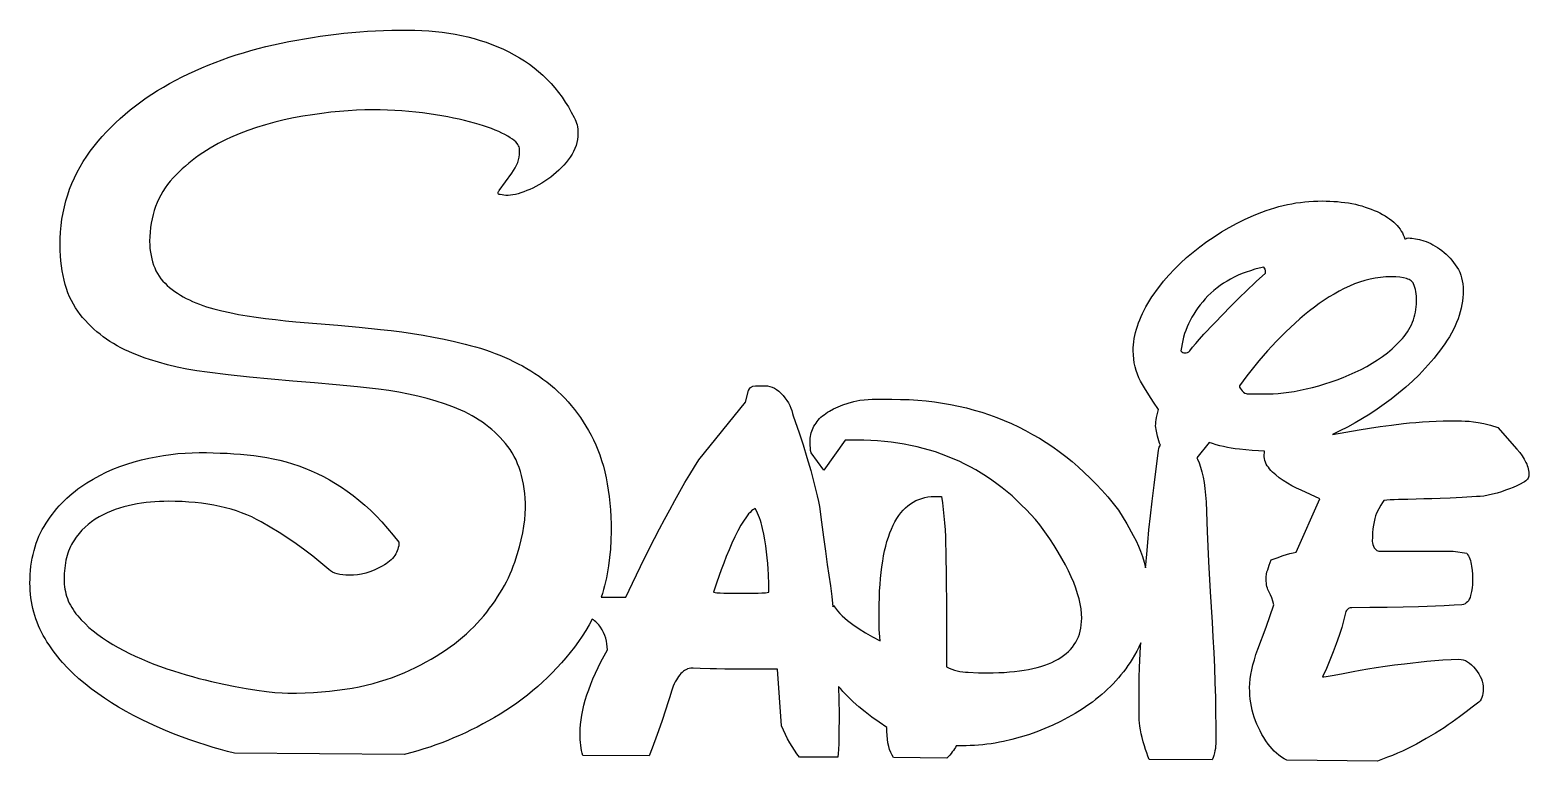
# Model space of a CAD drawing. Extents: x 41 to 174, y 20 to 84.
import ezdxf

# ---------------------------------------------------------------- set-up
doc = ezdxf.new("R2010")
doc.units = 0
doc.layers.add('CAMADA_1', color=18, linetype='CONTINUOUS')

msp = doc.modelspace()

# ---------------------------------------------------------------- linework, layer by layer
at = {"layer": 'CAMADA_1'}
for points in [[(59.44, 20.29), (58.82, 20.44), (58.2, 20.61), (57.57, 20.79), (56.94, 20.99), (56.21, 21.22), (55.48, 21.47), (54.76, 21.73), (54.04, 22.01), (53.32, 22.3), (52.61, 22.61), (51.9, 22.93), (51.2, 23.27), (50.51, 23.62), (49.84, 23.99), (49.18, 24.36), (48.55, 24.75), (47.93, 25.15), (47.34, 25.56), (46.76, 25.98), (46.2, 26.42), (45.66, 26.87), (45.15, 27.33), (44.67, 27.81), (44.21, 28.31), (44, 28.56), (43.78, 28.82), (43.58, 29.08), (43.38, 29.34), (43.19, 29.61), (43.01, 29.88), (42.83, 30.15), (42.66, 30.43), (42.5, 30.71), (42.35, 31), (42.21, 31.29), (42.08, 31.58), (41.96, 31.88), (41.85, 32.18), (41.75, 32.48), (41.66, 32.78), (41.58, 33.09), (41.51, 33.4), (41.45, 33.72), (41.41, 34.04), (41.37, 34.36), (41.34, 34.69), (41.33, 35.02), (41.32, 35.35), (41.33, 35.73), (41.35, 36.11), (41.37, 36.48), (41.41, 36.85), (41.46, 37.2), (41.52, 37.55), (41.6, 37.89), (41.68, 38.23), (41.77, 38.56), (41.88, 38.88), (42, 39.19), (42.12, 39.5), (42.26, 39.8), (42.41, 40.09), (42.57, 40.38), (42.75, 40.66), (42.93, 40.93), (43.11, 41.19), (43.31, 41.45), (43.51, 41.7), (43.71, 41.95), (43.92, 42.19), (44.14, 42.42), (44.36, 42.65), (44.59, 42.87), (44.83, 43.08), (45.07, 43.29), (45.32, 43.49), (45.57, 43.69), (45.83, 43.88), (46.1, 44.06), (46.37, 44.24), (46.93, 44.57), (47.5, 44.88), (48.08, 45.17), (48.68, 45.43), (49.29, 45.67), (49.91, 45.89), (50.55, 46.09), (51.2, 46.26), (51.86, 46.41), (52.51, 46.55), (53.16, 46.66), (53.8, 46.75), (54.44, 46.82), (55.08, 46.87), (55.71, 46.9), (56.33, 46.91), (56.96, 46.91), (57.57, 46.89), (58.19, 46.87), (58.79, 46.85), (59.39, 46.81), (59.99, 46.76), (60.58, 46.71), (61.17, 46.65), (61.75, 46.58), (62.32, 46.48), (62.89, 46.37), (63.46, 46.24), (64.03, 46.09), (64.59, 45.92), (65.14, 45.74), (65.69, 45.53), (66.24, 45.3), (66.79, 45.06), (67.33, 44.79), (67.86, 44.49), (68.39, 44.18), (68.92, 43.85), (69.45, 43.49), (69.97, 43.11), (70.48, 42.71), (71, 42.27), (71.51, 41.8), (72.01, 41.3), (72.52, 40.77), (73.02, 40.2), (73.52, 39.6), (74.02, 38.97), (74.01, 38.81), (74, 38.66), (73.97, 38.5), (73.93, 38.36), (73.88, 38.21), (73.81, 38.07), (73.74, 37.93), (73.65, 37.8), (73.56, 37.67), (73.45, 37.54), (73.33, 37.42), (73.2, 37.3), (73.05, 37.18), (72.9, 37.07), (72.73, 36.96), (72.55, 36.86), (72.19, 36.67), (71.82, 36.5), (71.45, 36.36), (71.09, 36.24), (70.72, 36.15), (70.35, 36.09), (69.99, 36.05), (69.62, 36.04), (69.33, 36.05), (69.05, 36.07), (68.8, 36.11), (68.56, 36.17), (68.35, 36.24), (68.15, 36.33), (67.97, 36.44), (67.81, 36.56), (67.11, 37.15), (66.4, 37.73), (65.67, 38.28), (64.93, 38.82), (64.17, 39.34), (63.4, 39.84), (62.61, 40.32), (61.81, 40.78), (61.4, 41), (60.98, 41.21), (60.54, 41.4), (60.08, 41.58), (59.62, 41.74), (59.14, 41.89), (58.64, 42.02), (58.14, 42.14), (57.61, 42.25), (57.08, 42.34), (56.53, 42.42), (55.97, 42.48), (55.39, 42.53), (54.8, 42.57), (54.19, 42.59), (53.57, 42.6), (53.18, 42.59), (52.79, 42.58), (52.4, 42.55), (52.01, 42.52), (51.62, 42.48), (51.22, 42.43), (50.82, 42.37), (50.42, 42.29), (50.03, 42.21), (49.64, 42.11), (49.26, 42), (48.88, 41.87), (48.51, 41.73), (48.15, 41.57), (47.8, 41.4), (47.45, 41.22), (47.11, 41.01), (46.79, 40.79), (46.49, 40.55), (46.2, 40.3), (45.93, 40.03), (45.67, 39.74), (45.43, 39.43), (45.21, 39.1), (45.1, 38.93), (45, 38.76), (44.91, 38.58), (44.83, 38.39), (44.75, 38.19), (44.68, 38), (44.62, 37.79), (44.56, 37.58), (44.51, 37.37), (44.46, 37.14), (44.4, 36.68), (44.36, 36.2), (44.34, 35.69), (44.35, 35.47), (44.36, 35.25), (44.39, 35.03), (44.42, 34.81), (44.46, 34.6), (44.51, 34.39), (44.57, 34.18), (44.64, 33.98), (44.72, 33.78), (44.81, 33.58), (44.91, 33.39), (45.02, 33.2), (45.14, 33.01), (45.27, 32.82), (45.4, 32.64), (45.55, 32.46), (45.86, 32.11), (46.2, 31.77), (46.55, 31.43), (46.93, 31.11), (47.33, 30.8), (47.75, 30.49), (48.19, 30.2), (48.66, 29.91), (49.14, 29.64), (49.63, 29.37), (50.14, 29.12), (50.66, 28.87), (51.2, 28.63), (51.75, 28.4), (52.31, 28.18), (52.88, 27.97), (53.46, 27.77), (54.04, 27.58), (54.61, 27.4), (55.18, 27.23), (55.74, 27.07), (56.3, 26.91), (56.86, 26.77), (57.41, 26.64), (58.49, 26.39), (59.52, 26.18), (60.49, 26.01), (61.42, 25.86), (62.28, 25.75), (63.02, 25.67), (63.66, 25.62), (64.19, 25.6), (64.95, 25.61), (65.7, 25.63), (66.44, 25.66), (67.16, 25.71), (67.86, 25.78), (68.55, 25.86), (69.22, 25.95), (69.87, 26.05), (70.5, 26.17), (71.12, 26.31), (71.73, 26.46), (72.31, 26.62), (72.88, 26.8), (73.44, 26.99), (73.97, 27.19), (74.49, 27.41), (75, 27.64), (75.49, 27.88), (75.97, 28.12), (76.44, 28.37), (76.89, 28.62), (77.33, 28.88), (77.75, 29.15), (78.16, 29.42), (78.56, 29.7), (78.94, 29.98), (79.31, 30.27), (79.67, 30.57), (80.01, 30.87), (80.34, 31.18), (80.66, 31.49), (80.96, 31.81), (81.26, 32.14), (81.54, 32.46), (81.8, 32.79), (82.06, 33.12), (82.31, 33.45), (82.54, 33.78), (82.77, 34.12), (82.98, 34.45), (83.18, 34.79), (83.37, 35.13), (83.55, 35.47), (83.72, 35.82), (83.88, 36.16), (84.03, 36.51), (84.16, 36.85), (84.29, 37.2), (84.51, 37.89), (84.7, 38.56), (84.86, 39.19), (85, 39.8), (85.1, 40.39), (85.18, 40.95), (85.22, 41.48), (85.24, 41.99), (85.23, 42.44), (85.21, 42.87), (85.17, 43.3), (85.12, 43.71), (85.06, 44.11), (84.99, 44.5), (84.9, 44.87), (84.79, 45.24), (84.68, 45.59), (84.54, 45.93), (84.4, 46.26), (84.24, 46.58), (84.07, 46.88), (83.88, 47.18), (83.68, 47.46), (83.47, 47.73), (83.24, 47.99), (83.01, 48.24), (82.76, 48.49), (82.51, 48.72), (82.25, 48.95), (81.98, 49.18), (81.7, 49.39), (81.42, 49.6), (81.12, 49.79), (80.82, 49.98), (80.5, 50.17), (80.18, 50.34), (79.85, 50.51), (79.51, 50.67), (79.16, 50.82), (78.81, 50.96), (78.07, 51.23), (77.31, 51.48), (76.53, 51.71), (75.71, 51.91), (74.88, 52.1), (74.01, 52.26), (73.12, 52.4), (72.21, 52.52), (70.34, 52.73), (68.46, 52.92), (66.55, 53.09), (64.62, 53.25), (62.69, 53.41), (60.78, 53.6), (58.89, 53.8), (57.02, 54.03), (56.11, 54.16), (55.22, 54.31), (54.36, 54.49), (53.52, 54.69), (52.71, 54.91), (51.92, 55.15), (51.54, 55.28), (51.16, 55.42), (50.79, 55.56), (50.42, 55.71), (50.07, 55.86), (49.72, 56.03), (49.38, 56.2), (49.05, 56.38), (48.73, 56.57), (48.41, 56.76), (48.11, 56.96), (47.82, 57.18), (47.53, 57.4), (47.25, 57.62), (46.98, 57.86), (46.72, 58.1), (46.47, 58.36), (46.23, 58.62), (45.99, 58.88), (45.77, 59.16), (45.55, 59.45), (45.35, 59.75), (45.17, 60.06), (44.99, 60.38), (44.83, 60.72), (44.69, 61.07), (44.56, 61.44), (44.44, 61.81), (44.34, 62.2), (44.25, 62.6), (44.17, 63.02), (44.11, 63.45), (44.06, 63.89), (44.03, 64.34), (44, 64.81), (44, 65.29), (44.01, 65.87), (44.04, 66.45), (44.09, 67.02), (44.16, 67.59), (44.26, 68.14), (44.37, 68.68), (44.51, 69.21), (44.67, 69.74), (44.84, 70.26), (45.04, 70.76), (45.26, 71.26), (45.5, 71.75), (45.76, 72.23), (46.05, 72.7), (46.35, 73.16), (46.67, 73.61), (47.01, 74.05), (47.37, 74.49), (47.73, 74.91), (48.11, 75.33), (48.51, 75.73), (48.91, 76.13), (49.33, 76.52), (49.77, 76.9), (50.21, 77.27), (50.67, 77.63), (51.14, 77.98), (51.63, 78.33), (52.13, 78.66), (52.64, 78.98), (53.17, 79.3), (53.7, 79.61), (54.25, 79.9), (54.81, 80.19), (55.38, 80.47), (55.95, 80.74), (56.54, 80.99), (57.13, 81.24), (57.74, 81.48), (58.35, 81.71), (58.97, 81.93), (59.6, 82.14), (60.24, 82.34), (60.89, 82.53), (61.55, 82.71), (62.22, 82.88), (62.9, 83.04), (63.58, 83.19), (64.27, 83.33), (64.96, 83.46), (65.66, 83.58), (66.35, 83.7), (67.05, 83.8), (67.75, 83.9), (68.45, 83.98), (69.15, 84.06), (69.85, 84.13), (70.55, 84.19), (71.25, 84.24), (71.96, 84.28), (72.67, 84.31), (73.38, 84.33), (74.09, 84.35), (74.8, 84.35), (75.43, 84.34), (76.05, 84.32), (76.66, 84.28), (77.27, 84.23), (77.86, 84.16), (78.44, 84.08), (79.02, 83.98), (79.58, 83.87), (80.14, 83.74), (80.69, 83.59), (81.22, 83.43), (81.75, 83.26), (82.27, 83.07), (82.78, 82.87), (83.28, 82.65), (83.77, 82.41), (84.25, 82.16), (84.71, 81.89), (85.15, 81.61), (85.59, 81.32), (86, 81.01), (86.4, 80.68), (86.79, 80.34), (87.15, 79.98), (87.51, 79.61), (87.85, 79.23), (88.17, 78.82), (88.48, 78.41), (88.77, 77.97), (89.04, 77.53), (89.3, 77.06), (89.55, 76.59), (89.63, 76.43), (89.7, 76.27), (89.76, 76.11), (89.81, 75.94), (89.85, 75.76), (89.87, 75.58), (89.89, 75.4), (89.89, 75.21), (89.88, 74.93), (89.85, 74.65), (89.8, 74.38), (89.72, 74.12), (89.62, 73.86), (89.51, 73.6), (89.37, 73.34), (89.2, 73.09), (89.03, 72.85), (88.84, 72.61), (88.64, 72.38), (88.43, 72.16), (88.21, 71.94), (87.97, 71.73), (87.73, 71.52), (87.48, 71.32), (87.22, 71.14), (86.96, 70.96), (86.7, 70.79), (86.43, 70.63), (86.17, 70.49), (85.9, 70.35), (85.63, 70.23), (85.36, 70.12), (85.1, 70.02), (84.84, 69.93), (84.6, 69.85), (84.36, 69.79), (84.13, 69.75), (83.92, 69.71), (83.71, 69.69), (83.51, 69.69), (82.99, 69.77), (82.92, 69.78), (82.86, 69.81), (82.83, 69.87), (82.82, 69.94), (82.83, 69.99), (82.84, 70.03), (82.87, 70.07), (82.91, 70.12), (84.03, 71.67), (84.19, 71.91), (84.33, 72.14), (84.45, 72.38), (84.55, 72.62), (84.62, 72.86), (84.67, 73.09), (84.71, 73.33), (84.72, 73.57), (84.71, 73.73), (84.7, 73.87), (84.67, 73.99), (84.63, 74.09), (84.57, 74.2), (84.49, 74.31), (84.38, 74.43), (84.24, 74.55), (84.08, 74.68), (83.89, 74.81), (83.67, 74.94), (83.42, 75.08), (83.15, 75.22), (82.87, 75.35), (82.56, 75.49), (82.23, 75.62), (81.88, 75.74), (81.51, 75.87), (81.12, 75.99), (80.71, 76.11), (80.28, 76.23), (79.82, 76.34), (79.35, 76.45), (78.86, 76.55), (78.35, 76.66), (77.82, 76.75), (76.69, 76.93), (76.11, 77.01), (75.51, 77.08), (74.9, 77.14), (74.28, 77.19), (73.65, 77.23), (73.01, 77.26), (72.35, 77.27), (71.69, 77.28), (70.99, 77.27), (70.27, 77.24), (69.53, 77.2), (68.77, 77.14), (67.99, 77.06), (67.19, 76.96), (66.36, 76.85), (65.52, 76.72), (64.68, 76.56), (63.84, 76.39), (63.02, 76.19), (62.21, 75.96), (61.41, 75.71), (60.63, 75.44), (59.86, 75.14), (59.1, 74.82), (58.72, 74.65), (58.36, 74.47), (58, 74.29), (57.64, 74.09), (57.3, 73.89), (56.96, 73.69), (56.63, 73.48), (56.31, 73.25), (56, 73.03), (55.69, 72.79), (55.39, 72.55), (55.1, 72.3), (54.81, 72.05), (54.54, 71.78), (54.27, 71.52), (54.01, 71.24), (53.75, 70.95), (53.52, 70.66), (53.3, 70.36), (53.1, 70.05), (52.91, 69.73), (52.74, 69.4), (52.59, 69.06), (52.45, 68.71), (52.33, 68.36), (52.23, 68), (52.14, 67.62), (52.06, 67.24), (52.01, 66.85), (51.97, 66.45), (51.94, 66.05), (51.93, 65.63), (51.94, 65.3), (51.96, 64.98), (52, 64.67), (52.05, 64.37), (52.11, 64.08), (52.18, 63.8), (52.27, 63.53), (52.38, 63.27), (52.49, 63.02), (52.63, 62.78), (52.77, 62.54), (52.93, 62.32), (53.1, 62.11), (53.29, 61.91), (53.49, 61.72), (53.7, 61.53), (53.93, 61.36), (54.16, 61.19), (54.4, 61.03), (54.65, 60.87), (54.91, 60.72), (55.18, 60.57), (55.46, 60.44), (55.74, 60.3), (56.03, 60.18), (56.34, 60.06), (56.64, 59.94), (56.96, 59.83), (57.29, 59.73), (57.62, 59.64), (57.97, 59.55), (58.32, 59.46), (59.04, 59.31), (59.8, 59.16), (60.58, 59.03), (61.38, 58.9), (62.21, 58.79), (63.07, 58.69), (63.96, 58.59), (64.88, 58.51), (66.74, 58.36), (68.61, 58.19), (70.49, 58.01), (72.38, 57.82), (73.33, 57.72), (74.27, 57.6), (75.22, 57.46), (76.16, 57.31), (77.09, 57.14), (78.03, 56.95), (78.96, 56.75), (79.89, 56.53), (80.35, 56.41), (80.8, 56.29), (81.25, 56.15), (81.69, 56.01), (82.12, 55.86), (82.55, 55.7), (82.97, 55.54), (83.38, 55.36), (83.79, 55.18), (84.19, 54.99), (84.58, 54.79), (84.97, 54.59), (85.35, 54.37), (85.72, 54.15), (86.08, 53.92), (86.44, 53.68), (86.79, 53.43), (87.14, 53.18), (87.47, 52.91), (87.8, 52.63), (88.12, 52.34), (88.43, 52.04), (88.73, 51.73), (89.02, 51.41), (89.3, 51.08), (89.58, 50.73), (89.85, 50.38), (90.11, 50.02), (90.36, 49.65), (90.6, 49.26), (90.83, 48.87), (91.06, 48.46), (91.27, 48.05), (91.47, 47.61), (91.66, 47.16), (91.83, 46.7), (91.99, 46.22), (92.14, 45.72), (92.27, 45.21), (92.39, 44.69), (92.49, 44.15), (92.58, 43.59), (92.65, 43.02), (92.72, 42.43), (92.76, 41.83), (92.8, 41.21), (92.82, 40.57), (92.83, 39.92), (92.81, 39.14), (92.77, 38.37), (92.7, 37.61), (92.61, 36.88), (92.49, 36.16), (92.41, 35.81), (92.33, 35.46), (92.25, 35.12), (92.16, 34.78), (92.06, 34.44), (91.95, 34.11), (94.14, 34.11), (94.72, 35.35), (95.43, 36.83), (96.24, 38.46), (97.11, 40.15), (97.56, 41), (98.02, 41.84), (98.47, 42.67), (98.92, 43.47), (99.37, 44.25), (99.8, 44.97), (100.21, 45.65), (100.61, 46.28), (104.75, 51.37), (105.01, 52.4), (105.09, 52.55), (105.19, 52.67), (105.24, 52.71), (105.29, 52.75), (105.34, 52.77), (105.39, 52.79), (105.64, 52.82), (105.95, 52.83), (106.47, 52.83), (106.69, 52.82), (106.9, 52.78), (107.1, 52.71), (107.3, 52.62), (107.5, 52.49), (107.69, 52.35), (107.88, 52.17), (108.07, 51.97), (108.24, 51.75), (108.4, 51.53), (108.54, 51.31), (108.66, 51.08), (108.77, 50.86), (108.85, 50.63), (108.92, 50.39), (108.97, 50.16), (109.49, 48.65), (109.84, 47.61), (110.18, 46.49), (110.52, 45.33), (110.83, 44.16), (111.1, 43.07), (111.21, 42.58), (111.3, 42.13), (111.48, 40.75), (111.65, 39.43), (111.82, 38.18), (111.99, 37), (112.13, 36.04), (112.26, 35.1), (112.38, 34.17), (112.48, 33.26), (112.54, 33.36), (112.71, 33.12), (112.9, 32.89), (113.1, 32.67), (113.31, 32.46), (113.53, 32.25), (113.77, 32.05), (114.01, 31.86), (114.26, 31.67), (114.8, 31.31), (115.38, 30.95), (116.01, 30.6), (116.68, 30.25), (116.64, 30.59), (116.61, 30.92), (116.6, 31.24), (116.59, 31.54), (116.59, 32.84), (116.6, 33.46), (116.61, 34.07), (116.63, 34.66), (116.67, 35.22), (116.71, 35.77), (116.76, 36.3), (116.83, 36.8), (116.9, 37.29), (116.98, 37.76), (117.07, 38.21), (117.17, 38.63), (117.28, 39.04), (117.4, 39.43), (117.53, 39.8), (117.67, 40.14), (117.82, 40.47), (117.98, 40.78), (118.15, 41.07), (118.32, 41.34), (118.51, 41.59), (118.71, 41.81), (118.92, 42.02), (119.13, 42.21), (119.36, 42.38), (119.59, 42.53), (119.84, 42.66), (120.09, 42.77), (120.36, 42.86), (120.63, 42.93), (120.91, 42.98), (121.21, 43.01), (121.51, 43.02), (122.11, 43.02), (122.19, 42.45), (122.27, 41.87), (122.33, 41.29), (122.38, 40.69), (122.43, 40.08), (122.46, 39.46), (122.48, 38.83), (122.5, 38.19), (122.53, 35.68), (122.54, 33.36), (122.54, 27.92), (122.78, 27.82), (123.02, 27.73), (123.26, 27.65), (123.5, 27.59), (123.75, 27.53), (123.99, 27.49), (124.24, 27.46), (124.48, 27.45), (125.4, 27.41), (126.17, 27.4), (126.68, 27.41), (127.18, 27.42), (127.66, 27.44), (128.13, 27.48), (128.58, 27.52), (129.01, 27.57), (129.43, 27.63), (129.83, 27.7), (130.21, 27.78), (130.58, 27.87), (130.93, 27.97), (131.27, 28.08), (131.59, 28.2), (131.89, 28.33), (132.17, 28.46), (132.44, 28.61), (132.7, 28.77), (132.93, 28.93), (133.15, 29.11), (133.36, 29.29), (133.55, 29.48), (133.72, 29.69), (133.87, 29.9), (134.01, 30.12), (134.13, 30.35), (134.24, 30.59), (134.33, 30.84), (134.4, 31.1), (134.46, 31.37), (134.5, 31.65), (134.53, 31.94), (134.54, 32.23), (134.52, 32.64), (134.48, 33.06), (134.4, 33.5), (134.3, 33.95), (134.17, 34.41), (134.01, 34.89), (133.83, 35.39), (133.61, 35.9), (133.36, 36.43), (133.09, 36.96), (132.78, 37.52), (132.45, 38.09), (132.09, 38.67), (131.7, 39.27), (131.27, 39.89), (130.83, 40.52), (130.43, 40.98), (130.03, 41.42), (129.63, 41.86), (129.21, 42.27), (128.79, 42.68), (128.36, 43.07), (127.93, 43.44), (127.48, 43.8), (127.03, 44.14), (126.57, 44.47), (126.11, 44.79), (125.63, 45.09), (125.15, 45.38), (124.66, 45.65), (124.17, 45.9), (123.67, 46.14), (123.15, 46.37), (122.64, 46.58), (122.11, 46.78), (121.58, 46.97), (121.04, 47.13), (120.49, 47.29), (119.94, 47.43), (119.37, 47.55), (118.8, 47.66), (118.23, 47.76), (117.64, 47.84), (117.05, 47.9), (116.45, 47.96), (115.84, 47.99), (115.23, 48.01), (114.61, 48.02), (113.57, 48.02), (111.67, 45.35), (110.55, 46.9), (110.51, 47.09), (110.49, 47.31), (110.47, 47.56), (110.47, 47.85), (110.47, 48.02), (110.48, 48.19), (110.5, 48.35), (110.53, 48.51), (110.57, 48.67), (110.62, 48.82), (110.68, 48.97), (110.74, 49.12), (110.81, 49.26), (110.9, 49.4), (110.99, 49.53), (111.08, 49.66), (111.19, 49.79), (111.31, 49.92), (111.43, 50.04), (111.57, 50.16), (111.71, 50.27), (111.86, 50.38), (112.02, 50.49), (112.18, 50.59), (112.55, 50.79), (112.94, 50.97), (113.37, 51.14), (113.83, 51.29), (114.33, 51.43), (114.87, 51.56), (115.25, 51.6), (115.62, 51.62), (115.98, 51.64), (116.33, 51.64), (117.71, 51.64), (118.48, 51.63), (119.25, 51.61), (120, 51.56), (120.74, 51.49), (121.48, 51.4), (122.2, 51.3), (122.92, 51.17), (123.63, 51.03), (124.33, 50.87), (125.01, 50.68), (125.69, 50.48), (126.36, 50.26), (127.02, 50.02), (127.67, 49.76), (128.32, 49.48), (128.95, 49.19), (129.57, 48.87), (130.19, 48.53), (130.79, 48.18), (131.39, 47.8), (131.97, 47.41), (132.55, 47), (133.12, 46.56), (133.68, 46.11), (134.23, 45.64), (134.77, 45.15), (135.3, 44.64), (135.82, 44.11), (136.33, 43.57), (136.84, 43), (137.33, 42.41), (137.81, 41.81), (138.53, 40.6), (139.11, 39.57), (139.35, 39.09), (139.57, 38.63), (139.76, 38.17), (139.93, 37.71), (140.08, 37.22), (140.2, 36.71), (140.22, 36.98), (140.3, 37.92), (140.39, 38.96), (140.5, 40.08), (140.63, 41.3), (140.78, 42.62), (140.95, 44.03), (141.34, 47.12), (141.37, 47.26), (141.41, 47.38), (141.46, 47.48), (141.51, 47.57), (141.44, 47.76), (141.37, 47.96), (141.31, 48.17), (141.25, 48.38), (141.16, 48.82), (141.09, 49.28), (141.1, 49.45), (141.11, 49.63), (141.14, 49.82), (141.18, 50.01), (141.35, 50.74), (140.9, 51.39), (140.48, 52.02), (140.1, 52.64), (139.75, 53.25), (139.6, 53.55), (139.47, 53.87), (139.36, 54.19), (139.27, 54.52), (139.2, 54.86), (139.15, 55.2), (139.12, 55.56), (139.11, 55.92), (139.11, 56.19), (139.13, 56.46), (139.16, 56.74), (139.2, 57.01), (139.25, 57.29), (139.31, 57.56), (139.39, 57.84), (139.47, 58.12), (139.57, 58.4), (139.68, 58.68), (139.8, 58.97), (139.93, 59.25), (140.08, 59.54), (140.23, 59.83), (140.4, 60.12), (140.57, 60.41), (140.76, 60.7), (140.96, 60.98), (141.16, 61.27), (141.36, 61.55), (141.8, 62.1), (142.27, 62.64), (142.76, 63.17), (143.28, 63.68), (143.83, 64.19), (144.41, 64.68), (145.02, 65.15), (145.64, 65.61), (146.28, 66.04), (146.94, 66.46), (147.61, 66.85), (148.31, 67.23), (149.03, 67.58), (149.76, 67.91), (150.13, 68.07), (150.51, 68.22), (150.88, 68.35), (151.26, 68.48), (151.64, 68.6), (152.01, 68.7), (152.39, 68.8), (152.77, 68.88), (153.15, 68.96), (153.53, 69.03), (153.92, 69.08), (154.3, 69.13), (154.68, 69.16), (155.07, 69.19), (155.46, 69.2), (155.84, 69.21), (156.2, 69.2), (156.54, 69.19), (156.88, 69.17), (157.22, 69.15), (157.54, 69.11), (157.86, 69.07), (158.18, 69.03), (158.49, 68.97), (158.79, 68.91), (159.08, 68.84), (159.37, 68.76), (159.65, 68.67), (159.93, 68.58), (160.2, 68.48), (160.46, 68.37), (160.72, 68.26), (160.97, 68.14), (161.2, 68.01), (161.42, 67.88), (161.63, 67.75), (161.83, 67.61), (162.01, 67.47), (162.19, 67.33), (162.35, 67.18), (162.49, 67.03), (162.63, 66.87), (162.75, 66.71), (162.86, 66.54), (162.96, 66.37), (163.04, 66.2), (163.12, 66.02), (163.18, 65.84), (163.25, 65.85), (163.31, 65.89), (163.34, 65.9), (163.38, 65.92), (163.52, 65.93), (163.66, 65.92), (163.8, 65.91), (164.12, 65.86), (164.47, 65.78), (164.86, 65.67), (165.06, 65.6), (165.27, 65.52), (165.47, 65.43), (165.67, 65.32), (165.87, 65.21), (166.06, 65.09), (166.26, 64.95), (166.46, 64.81), (166.65, 64.65), (166.83, 64.49), (167.01, 64.32), (167.18, 64.14), (167.34, 63.95), (167.5, 63.76), (167.65, 63.55), (167.79, 63.34), (167.92, 63.12), (168.04, 62.89), (168.13, 62.64), (168.21, 62.39), (168.27, 62.13), (168.32, 61.85), (168.34, 61.57), (168.35, 61.27), (168.35, 60.96), (168.32, 60.64), (168.29, 60.33), (168.24, 60.02), (168.17, 59.7), (168.09, 59.39), (168, 59.07), (167.89, 58.76), (167.77, 58.44), (167.63, 58.13), (167.48, 57.81), (167.31, 57.49), (167.13, 57.18), (166.93, 56.86), (166.72, 56.54), (166.5, 56.22), (166.26, 55.91), (166.02, 55.6), (165.77, 55.29), (165.52, 54.98), (164.99, 54.39), (164.44, 53.81), (163.86, 53.24), (163.26, 52.7), (162.63, 52.17), (161.97, 51.65), (161.34, 51.19), (160.71, 50.75), (160.07, 50.32), (159.42, 49.92), (158.77, 49.54), (158.1, 49.18), (157.43, 48.83), (156.76, 48.51), (159.13, 48.92), (160.04, 49.07), (160.99, 49.21), (162, 49.35), (163.05, 49.48), (163.6, 49.54), (164.16, 49.59), (164.74, 49.64), (165.34, 49.67), (165.95, 49.7), (166.58, 49.72), (167.22, 49.73), (167.89, 49.74), (168.2, 49.73), (168.53, 49.71), (168.89, 49.69), (169.27, 49.65), (169.47, 49.62), (169.69, 49.59), (170.19, 49.48), (170.77, 49.33), (171.42, 49.13), (173.1, 47.23), (173.36, 46.93), (173.58, 46.64), (173.76, 46.34), (173.91, 46.05), (173.98, 45.9), (174.03, 45.76), (174.08, 45.61), (174.12, 45.47), (174.15, 45.33), (174.17, 45.19), (174.18, 45.05), (174.18, 44.91), (174.18, 44.82), (174.15, 44.74), (174.11, 44.65), (174.05, 44.57), (173.98, 44.49), (173.89, 44.41), (173.79, 44.33), (173.67, 44.26), (173.4, 44.11), (173.1, 43.97), (172.79, 43.83), (172.46, 43.7), (172.1, 43.57), (171.74, 43.45), (171.35, 43.33), (170.95, 43.22), (170.55, 43.13), (170.18, 43.06), (169.84, 43.02), (169.52, 43.01), (168.25, 42.93), (167.2, 42.88), (166.31, 42.85), (165.56, 42.83), (164.87, 42.82), (164.18, 42.79), (163.44, 42.76), (162.62, 42.75), (162.22, 42.74), (161.87, 42.73), (161.57, 42.7), (161.33, 42.66), (161.26, 42.59), (161.19, 42.49), (161.04, 42.25), (160.87, 41.93), (160.68, 41.54), (160.59, 41.31), (160.51, 41.06), (160.45, 40.78), (160.39, 40.48), (160.35, 40.16), (160.32, 39.81), (160.3, 39.44), (160.29, 39.04), (160.3, 38.91), (160.34, 38.77), (160.39, 38.63), (160.47, 38.48), (160.51, 38.41), (160.57, 38.35), (160.63, 38.29), (160.7, 38.25), (160.78, 38.22), (160.87, 38.19), (160.97, 38.18), (161.07, 38.18), (167.45, 38.18), (168.66, 38), (168.74, 37.89), (168.82, 37.77), (168.88, 37.64), (168.94, 37.5), (168.99, 37.35), (169.03, 37.19), (169.07, 37.02), (169.09, 36.84), (169.13, 36.48), (169.16, 36.14), (169.17, 35.81), (169.18, 35.5), (169.17, 35.23), (169.14, 34.93), (169.08, 34.6), (169.01, 34.25), (168.96, 34.08), (168.89, 33.92), (168.82, 33.79), (168.73, 33.68), (168.62, 33.59), (168.51, 33.51), (168.37, 33.46), (168.23, 33.43), (167.54, 33.39), (166.67, 33.34), (164.39, 33.26), (163.04, 33.22), (161.6, 33.19), (160.08, 33.18), (158.48, 33.17), (158.4, 33.17), (158.32, 33.15), (158.25, 33.12), (158.18, 33.09), (158.12, 33.04), (158.06, 32.98), (158.01, 32.91), (157.96, 32.83), (157.78, 32.13), (157.58, 31.43), (157.35, 30.71), (157.1, 29.98), (156.83, 29.25), (156.54, 28.51), (156.23, 27.78), (155.89, 27.05), (156.01, 27.05), (156.19, 27.08), (156.75, 27.17), (157.55, 27.31), (158.61, 27.52), (159.23, 27.64), (159.91, 27.76), (160.64, 27.87), (161.43, 27.99), (162.27, 28.1), (163.16, 28.21), (165.12, 28.43), (165.83, 28.5), (166.55, 28.56), (167.27, 28.59), (167.97, 28.6), (168.16, 28.59), (168.35, 28.55), (168.54, 28.48), (168.73, 28.38), (168.91, 28.26), (169.09, 28.11), (169.26, 27.94), (169.44, 27.74), (169.6, 27.52), (169.74, 27.31), (169.86, 27.09), (169.96, 26.87), (170.03, 26.66), (170.09, 26.44), (170.12, 26.23), (170.13, 26.01), (170.12, 25.78), (170.1, 25.57), (170.06, 25.38), (170, 25.21), (169.93, 25.06), (169.84, 24.93), (169.73, 24.81), (169.61, 24.72), (169.15, 24.35), (168.62, 23.95), (168.03, 23.51), (167.37, 23.04), (167.02, 22.79), (166.65, 22.54), (166.28, 22.3), (165.89, 22.05), (165.08, 21.57), (164.22, 21.09), (163.8, 20.88), (163.38, 20.67), (162.96, 20.47), (162.52, 20.28), (162.09, 20.09), (161.64, 19.92), (161.19, 19.75), (160.74, 19.59), (152.72, 19.65), (152.47, 19.79), (152.24, 19.94), (152.02, 20.1), (151.81, 20.28), (151.61, 20.46), (151.41, 20.66), (151.23, 20.87), (151.06, 21.09), (150.86, 21.38), (150.68, 21.66), (150.51, 21.95), (150.35, 22.25), (150.2, 22.55), (150.06, 22.85), (149.94, 23.16), (149.83, 23.47), (149.74, 23.78), (149.65, 24.1), (149.58, 24.42), (149.53, 24.75), (149.48, 25.08), (149.45, 25.42), (149.43, 25.75), (149.42, 26.1), (149.43, 26.47), (149.47, 26.86), (149.53, 27.26), (149.61, 27.68), (149.71, 28.12), (149.84, 28.56), (149.98, 29.03), (150.16, 29.51), (150.88, 31.46), (151.58, 33.43), (151.49, 33.76), (151.39, 34.06), (151.27, 34.32), (151.15, 34.55), (151.09, 34.66), (151.04, 34.78), (150.99, 34.91), (150.95, 35.05), (150.93, 35.19), (150.91, 35.35), (150.89, 35.51), (150.89, 35.67), (150.9, 35.92), (150.92, 36.15), (150.96, 36.35), (151.02, 36.54), (151.16, 36.93), (151.32, 37.4), (151.85, 37.58), (152.4, 37.79), (152.68, 37.89), (152.97, 37.97), (153.27, 38.04), (153.56, 38.09), (155.63, 42.83), (154, 43.57), (153.57, 43.77), (153.17, 43.98), (152.77, 44.2), (152.4, 44.43), (152.05, 44.67), (151.73, 44.93), (151.45, 45.19), (151.31, 45.33), (151.19, 45.47), (151.08, 45.61), (150.98, 45.75), (150.9, 45.9), (150.84, 46.06), (150.78, 46.22), (150.75, 46.38), (150.72, 46.55), (150.72, 46.72), (150.73, 46.89), (150.75, 47.04), (150.21, 47.06), (149.66, 47.1), (149.09, 47.15), (148.51, 47.21), (148.15, 47.26), (147.79, 47.31), (147.45, 47.37), (147.11, 47.45), (146.78, 47.52), (146.46, 47.61), (146.14, 47.71), (145.84, 47.81), (144.75, 46.44), (144.8, 46.34), (144.94, 46), (145.07, 45.62), (145.19, 45.2), (145.29, 44.74), (145.38, 44.25), (145.46, 43.72), (145.52, 43.15), (145.57, 42.55), (145.67, 39.91), (145.79, 37.25), (145.93, 34.58), (146.09, 31.89), (146.17, 30.55), (146.24, 29.21), (146.3, 27.88), (146.35, 26.55), (146.39, 25.23), (146.41, 23.92), (146.43, 22.62), (146.43, 21.32), (146.43, 21.12), (146.41, 20.91), (146.39, 20.7), (146.35, 20.5), (146.31, 20.3), (146.25, 20.09), (146.18, 19.89), (146.1, 19.69), (140.53, 19.73), (140.41, 20.02), (140.3, 20.32), (140.19, 20.62), (140.09, 20.93), (139.99, 21.3), (139.9, 21.66), (139.82, 22.01), (139.75, 22.36), (139.69, 22.68), (139.65, 22.96), (139.63, 23.2), (139.62, 23.39), (139.62, 26.02), (139.63, 26.98), (139.66, 27.88), (139.75, 29.73), (139.77, 30.05), (139.61, 29.68), (139.43, 29.32), (139.23, 28.96), (139.02, 28.61), (138.83, 28.32), (138.64, 28.04), (138.44, 27.76), (138.23, 27.49), (138.02, 27.22), (137.79, 26.95), (137.56, 26.7), (137.33, 26.44), (137.08, 26.19), (136.83, 25.95), (136.58, 25.71), (136.31, 25.48), (136.04, 25.25), (135.76, 25.03), (135.48, 24.81), (135.18, 24.6), (134.58, 24.19), (133.96, 23.8), (133.32, 23.43), (132.66, 23.09), (131.98, 22.77), (131.28, 22.46), (130.57, 22.18), (129.83, 21.92), (129.09, 21.69), (128.35, 21.49), (127.61, 21.32), (127.24, 21.25), (126.87, 21.18), (126.5, 21.12), (126.13, 21.07), (125.76, 21.03), (125.39, 20.99), (125.03, 20.97), (124.66, 20.95), (124.29, 20.94), (123.92, 20.93), (123.41, 20.93), (123.34, 20.79), (123.26, 20.66), (123.17, 20.52), (123.07, 20.39), (122.97, 20.25), (122.85, 20.12), (122.59, 19.85), (117.86, 19.89), (117.73, 20.11), (117.61, 20.35), (117.51, 20.61), (117.43, 20.89), (117.36, 21.2), (117.32, 21.52), (117.29, 21.86), (117.28, 22.23), (117.28, 22.57), (116.59, 23.03), (115.95, 23.48), (115.35, 23.94), (114.79, 24.39), (114.27, 24.84), (113.8, 25.3), (113.59, 25.52), (113.38, 25.75), (113.18, 25.97), (112.99, 26.2), (113.02, 25), (113.03, 23.76), (113.02, 21.85), (113, 21.15), (112.99, 20.61), (112.96, 20.26), (112.93, 19.92), (109.53, 19.94), (109.3, 20.23), (109.08, 20.54), (108.87, 20.87), (108.67, 21.21), (108.47, 21.56), (108.29, 21.93), (108.11, 22.32), (107.94, 22.72), (107.59, 27.73), (104.83, 27.73), (102.9, 27.74), (102.17, 27.75), (101.6, 27.77), (100.72, 27.8), (100.09, 27.81), (99.89, 27.81), (99.74, 27.79), (99.64, 27.76), (99.6, 27.75), (99.57, 27.73), (99.45, 27.68), (99.34, 27.61), (99.23, 27.54), (99.12, 27.44), (99.01, 27.34), (98.91, 27.22), (98.81, 27.09), (98.71, 26.94), (98.61, 26.78), (98.52, 26.6), (98.43, 26.42), (98.34, 26.21), (98.17, 25.77), (98.02, 25.27), (97.86, 24.74), (97.69, 24.19), (97.33, 23.08), (96.92, 21.93), (96.46, 20.74), (96.2, 20.04), (90.31, 20.07), (90.26, 20.29), (90.21, 20.51), (90.17, 20.74), (90.14, 20.98), (90.11, 21.23), (90.1, 21.49), (90.08, 22.03), (90.09, 22.43), (90.12, 22.83), (90.17, 23.24), (90.23, 23.66), (90.32, 24.09), (90.42, 24.53), (90.54, 24.98), (90.68, 25.44), (90.85, 25.91), (91.02, 26.39), (91.22, 26.87), (91.44, 27.37), (91.68, 27.88), (91.93, 28.39), (92.2, 28.92), (92.5, 29.45), (92.49, 29.71), (92.46, 29.96), (92.41, 30.22), (92.35, 30.47), (92.26, 30.71), (92.16, 30.96), (92.03, 31.2), (91.89, 31.44), (91.82, 31.55), (91.74, 31.65), (91.65, 31.75), (91.56, 31.84), (91.47, 31.93), (91.37, 32.01), (91.26, 32.09), (91.15, 32.16), (90.87, 31.65), (90.58, 31.14), (90.27, 30.65), (89.94, 30.17), (89.57, 29.68), (89.2, 29.2), (88.81, 28.74), (88.42, 28.28), (88.02, 27.84), (87.61, 27.41), (87.19, 26.99), (86.76, 26.58), (86.32, 26.19), (85.87, 25.8), (85.41, 25.43), (84.95, 25.07), (84.47, 24.72), (83.99, 24.38), (83.49, 24.06), (82.99, 23.75), (82.48, 23.44), (81.97, 23.15), (81.46, 22.87), (80.95, 22.6), (80.43, 22.34), (79.91, 22.1), (79.39, 21.86), (78.87, 21.63), (78.35, 21.42), (77.82, 21.21), (77.29, 21.02), (76.76, 20.83), (76.23, 20.66), (75.7, 20.5), (75.16, 20.35), (74.62, 20.21), (74.52, 20.18)], [(143.33, 55.92), (143.42, 55.85), (143.51, 55.79), (143.59, 55.76), (143.68, 55.75), (143.8, 55.76), (143.92, 55.79), (144.02, 55.85), (144.11, 55.92), (144.35, 56.24), (144.64, 56.59), (144.98, 56.97), (145.36, 57.39), (147.13, 59.24), (147.61, 59.74), (148.09, 60.22), (148.58, 60.71), (149.07, 61.18), (150.01, 62.07), (150.84, 62.82), (150.84, 62.91), (150.83, 63.03), (150.8, 63.15), (150.74, 63.25), (150.67, 63.34), (150.26, 63.25), (149.87, 63.15), (149.49, 63.03), (149.12, 62.91), (148.75, 62.77), (148.4, 62.62), (148.06, 62.46), (147.73, 62.29), (147.42, 62.11), (147.11, 61.92), (146.81, 61.72), (146.53, 61.5), (146.25, 61.28), (145.99, 61.04), (145.73, 60.8), (145.49, 60.54), (145.26, 60.27), (145.04, 60), (144.84, 59.73), (144.65, 59.46), (144.47, 59.18), (144.3, 58.9), (144.14, 58.61), (144, 58.33), (143.88, 58.04), (143.76, 57.74), (143.66, 57.45), (143.57, 57.15), (143.49, 56.85), (143.43, 56.54), (143.37, 56.23)], [(148.51, 52.82), (148.53, 52.72), (148.58, 52.62), (148.66, 52.51), (148.77, 52.38), (148.89, 52.27), (149.01, 52.19), (149.11, 52.14), (149.2, 52.13), (151.1, 52.13), (151.52, 52.13), (151.96, 52.16), (152.41, 52.2), (152.89, 52.27), (153.38, 52.34), (153.9, 52.44), (154.43, 52.55), (154.98, 52.69), (155.54, 52.83), (156.09, 53), (156.64, 53.17), (157.18, 53.37), (157.72, 53.57), (158.25, 53.79), (158.77, 54.03), (159.3, 54.28), (159.8, 54.55), (160.29, 54.83), (160.76, 55.13), (161.2, 55.44), (161.63, 55.76), (162.04, 56.1), (162.42, 56.46), (162.79, 56.83), (162.96, 57.02), (163.12, 57.21), (163.27, 57.41), (163.41, 57.61), (163.54, 57.82), (163.66, 58.03), (163.76, 58.24), (163.86, 58.46), (163.94, 58.68), (164.01, 58.9), (164.07, 59.13), (164.12, 59.36), (164.16, 59.59), (164.19, 59.83), (164.21, 60.07), (164.21, 60.32), (164.21, 60.55), (164.2, 60.77), (164.18, 60.98), (164.15, 61.18), (164.11, 61.37), (164.07, 61.55), (164.01, 61.72), (163.95, 61.87), (163.92, 61.95), (163.87, 62.02), (163.81, 62.08), (163.73, 62.14), (163.65, 62.19), (163.55, 62.24), (163.45, 62.29), (163.33, 62.33), (163.06, 62.39), (162.74, 62.44), (162.38, 62.47), (161.97, 62.48), (161.5, 62.47), (161.03, 62.43), (160.56, 62.36), (160.09, 62.27), (159.63, 62.16), (159.17, 62.02), (158.71, 61.85), (158.26, 61.66), (157.81, 61.44), (157.36, 61.21), (156.91, 60.96), (156.47, 60.7), (156.03, 60.41), (155.59, 60.11), (155.16, 59.79), (154.72, 59.46), (154.29, 59.11), (153.87, 58.75), (153.45, 58.37), (153.03, 57.99), (152.62, 57.6), (152.21, 57.19), (151.8, 56.78), (151.4, 56.35), (151.01, 55.92), (150.62, 55.48), (150.25, 55.05), (149.88, 54.61), (149.52, 54.16), (149.18, 53.72), (148.84, 53.27)], [(101.9, 34.54), (102.2, 34.5), (102.5, 34.48), (102.81, 34.46), (103.11, 34.46), (105.52, 34.46), (105.86, 34.46), (106.19, 34.48), (106.51, 34.5), (106.82, 34.54), (106.81, 35.23), (106.77, 36.1), (106.75, 36.58), (106.71, 37.08), (106.66, 37.59), (106.6, 38.12), (106.53, 38.66), (106.45, 39.18), (106.36, 39.69), (106.26, 40.19), (106.2, 40.44), (106.14, 40.68), (106.06, 40.91), (105.99, 41.13), (105.9, 41.35), (105.81, 41.56), (105.71, 41.76), (105.61, 41.96), (105.5, 41.91), (105.39, 41.83), (105.27, 41.74), (105.15, 41.62), (105.02, 41.48), (104.89, 41.31), (104.76, 41.13), (104.62, 40.93), (104.34, 40.48), (104.07, 39.99), (103.8, 39.46), (103.54, 38.9), (103.29, 38.31), (103.04, 37.72), (102.81, 37.13), (102.59, 36.53), (102.2, 35.43)]]:
    msp.add_lwpolyline(points, close=True, dxfattribs=at)

doc.saveas('drawing.dxf')
